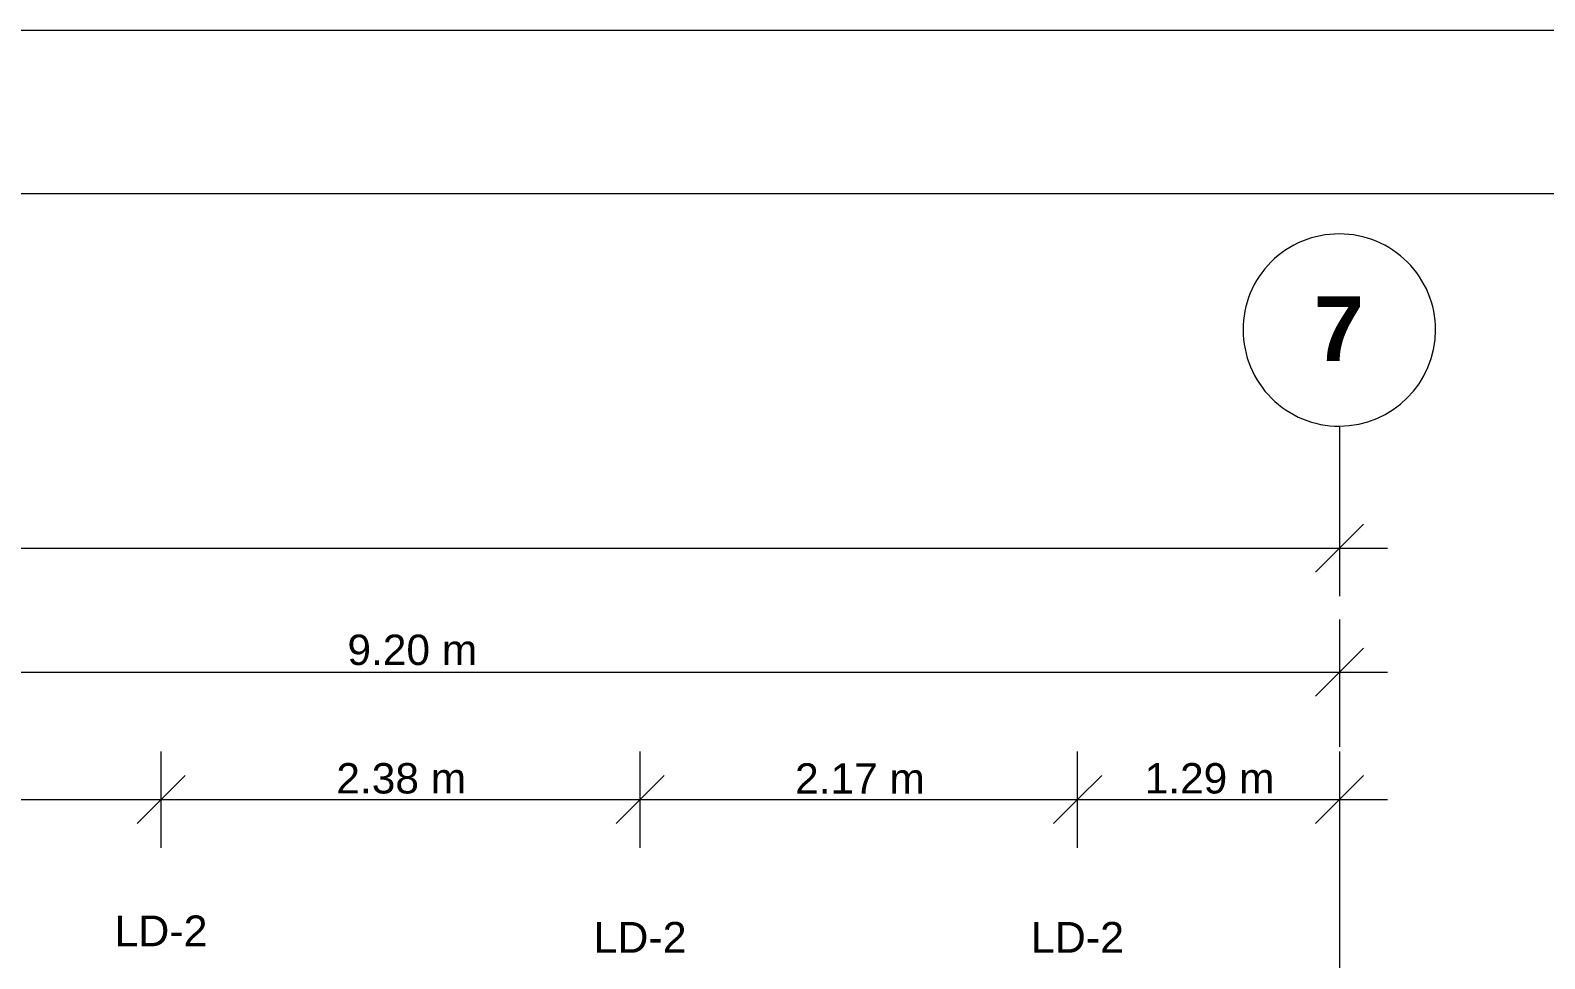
# Model space of a CAD drawing. Header units: metres. Extents: x 29 to 268, y -7 to 151.
# Drawn here: x 86.22 to 93.73, y 48.65 to 53.26 of the extents above; entities that cross this region are included whole.
import ezdxf

# ---------------------------------------------------------------- set-up
doc = ezdxf.new("R2010")
doc.units = ezdxf.units.M
doc.layers.add('HVAC - Ductos', color=5, linetype='Continuous', lineweight=50)
doc.layers.add('PDF2_Geometry', color=7, linetype='Continuous', true_color=0xaaaaaa)
doc.layers.add('PDF2_Text', color=7, linetype='Continuous')
doc.layers.add('pie de plano', color=7, linetype='Continuous')
doc.styles.add('PDF Helvetica', font='')
doc.styles.add('PDF Helvetica Bold', font='')
doc.styles.get('PDF Helvetica').set_extended_font_data('Helvetica')
doc.styles.get('PDF Helvetica Bold').set_extended_font_data('Helvetica', bold=True)

msp = doc.modelspace()

# ---------------------------------------------------------------- linework, layer by layer
at = {"layer": 'HVAC - Ductos', "color": 252, "lineweight": 0, "true_color": 0x939598}
for points in [[(92.7093, 50.926), (92.7093, 50.6876), (92.7093, 50.4493)], [(92.8281, 50.8068), (92.7093, 50.6876), (92.5899, 50.5685)], [(41.8703, 50.6876), (92.9476, 50.6876)], [(92.7093, 50.3118), (92.7093, 50.0735), (92.7093, 49.8352)], [(92.8281, 50.1926), (92.7093, 50.0735), (92.5899, 49.9543)], [(41.8703, 50.0735), (46.7057, 50.0735), (55.9091, 50.0735), (65.108, 50.0735), (74.3068, 50.0735), (83.5057, 50.0735), (92.9476, 50.0735)], [(86.8699, 49.2026), (86.8699, 49.441), (86.8699, 49.6793)], [(89.244, 49.2026), (89.244, 49.441), (89.244, 49.6793)], [(91.412, 49.2026), (91.412, 49.441), (91.412, 49.6793)], [(92.7093, 49.6793), (92.7093, 49.441), (92.7093, 49.2026)], [(86.989, 49.5602), (86.8699, 49.441), (86.7507, 49.3218)], [(89.3632, 49.5602), (89.244, 49.441), (89.1248, 49.3218)], [(91.5312, 49.5602), (91.412, 49.441), (91.2928, 49.3218)], [(92.8281, 49.5602), (92.7093, 49.441), (92.5899, 49.3218)], [(84.459, 49.441), (86.8699, 49.441), (89.244, 49.441), (91.412, 49.441), (92.9476, 49.441)]]:
    msp.add_lwpolyline(points, dxfattribs=at)
at = {"layer": 'PDF2_Geometry', "lineweight": 0}
msp.add_lwpolyline([(92.7093, 52.246, 0.418119), (92.2322, 51.7694, 0.414537), (92.7093, 51.2927, 0.411105), (93.1858, 51.7694, 0.414697)], format="xyb", close=True, dxfattribs=at)
for points in [[(92.7093, 51.2881), (92.7093, 50.8114)], [(92.7093, 50.6556), (92.7093, 50.4952)], [(92.7093, 50.3347), (92.7093, 49.7022)], [(92.7093, 49.5418), (92.7093, 49.386)], [(92.7093, 49.2256), (92.7093, 48.7489)], [(92.7093, 48.7489), (92.7093, 47.218)]]:
    msp.add_lwpolyline(points, dxfattribs=at)
at = {"layer": 'pie de plano', "lineweight": 0}
msp.add_lwpolyline([(119.2425, 53.256), (119.2425, -6.7449), (29.2385, -6.7449), (29.2385, 53.256)], close=True, dxfattribs=at)
msp.add_lwpolyline([(118.7654, 52.4448), (30.3385, 52.4448), (30.3385, -6.0804), (118.7654, -6.0804)], dxfattribs=at)

# ---------------------------------------------------------------- texts
at = {"layer": 'PDF2_Text', "color": 253, "lineweight": 0, "true_color": 0xaaaaaa, "insert": (92.5828, 51.7769), "char_height": 0.3202, "attachment_point": 4, "style": 'PDF Helvetica Bold'}
msp.add_mtext('7', dxfattribs=at)
at = {"layer": 'PDF2_Text', "color": 252, "lineweight": 0, "true_color": 0x939598, "char_height": 0.15059, "attachment_point": 4, "style": 'PDF Helvetica'}
for s, insert in [('9.20 m', (87.793, 50.1828)), ('2.38 m', (87.7381, 49.5457)), ('2.17 m', (90.0115, 49.5457)), ('1.29 m', (91.744, 49.5457))]:
    msp.add_mtext(s, dxfattribs=dict(at, insert=insert))
at = {"layer": 'PDF2_Text', "lineweight": 0, "char_height": 0.15247, "attachment_point": 4, "style": 'PDF Helvetica'}
for insert in [(86.638, 48.7901), (89.0123, 48.7581), (91.1803, 48.7581)]:
    msp.add_mtext('LD-2', dxfattribs=dict(at, insert=insert))

doc.saveas('drawing.dxf')
